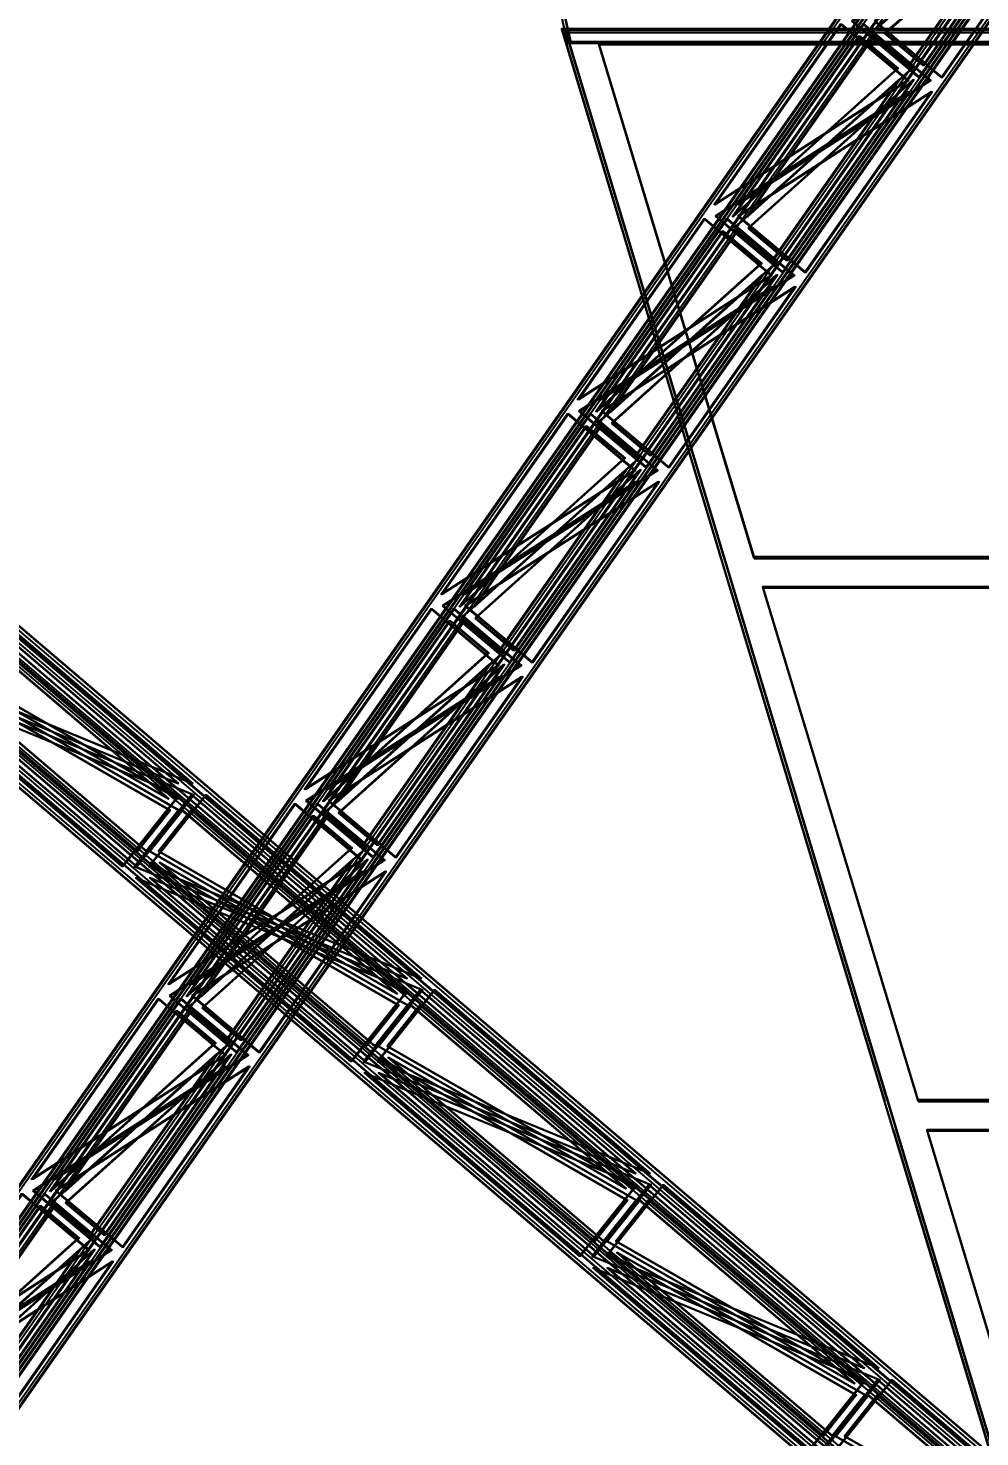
# Model space of a CAD drawing. Header units: millimetres. Extents: x -84906 to 117550, y -3000 to 338000.
# Drawn here: x 16748 to 22036, y 44215 to 52042 of the extents above; entities that cross this region are included whole.
import ezdxf

# ---------------------------------------------------------------- set-up
doc = ezdxf.new("R2010")
doc.units = ezdxf.units.MM
doc.layers.add('D-STR-DIM', color=7, linetype='Continuous', lineweight=13)
doc.layers.add('D-STR-STRC', color=7, linetype='Continuous', lineweight=25)
doc.styles.add('OpenSansCondensed-Light', font='OpenSansCondensed-Light.ttf')
doc.styles.add('TOWER_UNICODE', font='Arial Unicode.ttf')
doc.dimstyles.new('EZDXF', dxfattribs={"dimtxt": 0.25, "dimasz": 0.175, "dimexe": 0.375, "dimexo": 0.125, "dimgap": 0.1, "dimtad": 1, "dimlfac": 100, "dimzin": 12, "dimdsep": 46, "dimtxsty": 'OpenSansCondensed-Light', "dimblk": 'ARCHTICK', "dimcen": 2.5, "dimazin": 3, "dimtfac": 0.5, "dimtmove": 2, "dimatfit": 3})

# ---------------------------------------------------------------- blocks, each defined once
blk = doc.blocks.new('_ARCHTICK')
at = {"color": 0, "linetype": 'BYBLOCK', "const_width": 0.15}
blk.add_lwpolyline([(-0.5, -0.5), (0.5, 0.5)], dxfattribs=at)

msp = doc.modelspace()

# ---------------------------------------------------------------- linework, layer by layer
at = {"layer": 'D-STR-STRC'}
for points in [[(22809, 51965.6), (19745.7, 51965.6), (16792.8, 65041.5), (19596.1, 65041.5)], [(22809, 51962.1), (19745.7, 51962.1), (16792.8, 65037.9), (19596.1, 65037.9)], [(19745.7, 51958.2), (22809, 51958.2), (19596.1, 65034.1), (16792.8, 65034.1)], [(19761.3, 51965.6), (19761.3, 51965.6), (16808.4, 65041.5), (16808.4, 65041.5)], [(26554.9, 40247), (26162.1, 39753), (10913.3, 52753), (11306.2, 53247)], [(26559.1, 40247), (26166.2, 39753), (10917.5, 52753), (11310.3, 53247)], [(26633.8, 40247), (26240.9, 39753), (10992.2, 52753), (11385.1, 53247)], [(26637.9, 40247), (26245.1, 39753), (10996.4, 52753), (11389.2, 53247)], [(26501.7, 40162.1), (26243.8, 39837.9), (10995.1, 52837.9), (11252.9, 53162.1)], [(26505.8, 40162.1), (26248, 39837.9), (10999.3, 52837.9), (11257.1, 53162.1)], [(26552, 40162.1), (26294.2, 39837.9), (11045.5, 52837.9), (11303.3, 53162.1)], [(26556.2, 40162.1), (26298.3, 39837.9), (11049.6, 52837.9), (11307.4, 53162.1)], [(12902.9, 40194.9), (13365.8, 39805.1), (22468.3, 52805.1), (22005.4, 53194.9)], [(12909.5, 40194.9), (13372.3, 39805.1), (22474.9, 52805.1), (22012, 53194.9)], [(13027.7, 40194.9), (13490.5, 39805.1), (22593.1, 52805.1), (22130.2, 53194.9)], [(13034.2, 40194.9), (13497.1, 39805.1), (22599.7, 52805.1), (22136.8, 53194.9)], [(13005, 40127.9), (13308.8, 39872.1), (22411.3, 52872.1), (22107.6, 53127.9)], [(13011.6, 40127.9), (13315.4, 39872.1), (22417.9, 52872.1), (22114.1, 53127.9)], [(13084.6, 40127.9), (13388.4, 39872.1), (22491, 52872.1), (22187.2, 53127.9)], [(13091.2, 40127.9), (13395, 39872.1), (22497.5, 52872.1), (22193.8, 53127.9)], [(21425.8, 52014.6), (21639.1, 51834.9), (22301.9, 52781.5)], [(21432.3, 52014.6), (21645.7, 51834.9), (22308.5, 52781.5)], [(21505.4, 52014.6), (21718.8, 51834.9), (22381.5, 52781.5)], [(21512, 52014.6), (21725.3, 51834.9), (22388.1, 52781.5)], [(21323.6, 52081.6), (21696.1, 51767.9), (22358.9, 52714.5)], [(21330.2, 52081.6), (21702.7, 51767.9), (22365.4, 52714.5)], [(21448.4, 52081.6), (21820.9, 51767.9), (22483.7, 52714.5)], [(21455, 52081.6), (21827.5, 51767.9), (22490.2, 52714.5)], [(20557.5, 51061.4), (21260.6, 52065.4), (21633, 51751.7)], [(20564.1, 51061.4), (21267.1, 52065.4), (21639.6, 51751.7)], [(20682.3, 51061.4), (21385.3, 52065.4), (21757.8, 51751.7)], [(20688.9, 51061.4), (21391.9, 52065.4), (21764.4, 51751.7)], [(26674.3, 39968), (23348.5, 39968), (19714.1, 52041.2), (22799.8, 52041.2)], [(19714.1, 52036.6), (19714.1, 52036.6), (19734.1, 52036.6), (19734.1, 52036.6)], [(26674.3, 39963.4), (23348.5, 39963.4), (19714.1, 52036.6), (22799.8, 52036.6)], [(22799.8, 52036.6), (19714.1, 52036.6), (19714.1, 52036.6), (22799.8, 52036.6)], [(23348.5, 39958.5), (26674.3, 39958.5), (22799.8, 52031.7), (19714.1, 52031.7)], [(22799.1, 52036.6), (22799.1, 52036.6), (19714.8, 52036.6), (19714.8, 52036.6)], [(22799.1, 52036.6), (19714.8, 52036.6), (19714.8, 52036.6), (22799.1, 52036.6)], [(23363.9, 39968), (23363.9, 39968), (19729.4, 52041.2), (19729.4, 52041.2)], [(22794.3, 52019), (22794.3, 52019), (19733.5, 52019), (19733.5, 52019)], [(22794.3, 52019), (19733.5, 52019), (19733.5, 52019), (22794.3, 52019)], [(20659.7, 50994.4), (21362.7, 51998.4), (21576, 51818.7)], [(20666.2, 50994.4), (21369.3, 51998.4), (21582.6, 51818.7)], [(20739.3, 50994.4), (21442.3, 51998.4), (21655.7, 51818.7)], [(20745.9, 50994.4), (21448.9, 51998.4), (21662.2, 51818.7)], [(22822.3, 51964.3), (22822.3, 51964.3), (19736.6, 51964.3), (19736.6, 51964.3)], [(22822.3, 51964.3), (19736.6, 51964.3), (19736.6, 51964.3), (22822.3, 51964.3)], [(20597.8, 49100.9), (20597.8, 49100.9), (19739, 51954), (19739, 51954)], [(19745.7, 51962.1), (19745.7, 51962.1), (19765.7, 51962.1), (19765.7, 51962.1)], [(22809, 51962.1), (19745.7, 51962.1), (19745.7, 51962.1), (22809, 51962.1)], [(22808.3, 51962.1), (22808.3, 51962.1), (19746.4, 51962.1), (19746.4, 51962.1)], [(22808.3, 51962.1), (19746.4, 51962.1), (19746.4, 51962.1), (22808.3, 51962.1)], [(20613.2, 49105.5), (20613.2, 49105.5), (19754.3, 51958.6), (19754.3, 51958.6)], [(20781.4, 49100.5), (23558.7, 49100.5), (22646.1, 51954.4), (19918.9, 51954.4)], [(20781.4, 49095.6), (23558.7, 49095.6), (22646.1, 51949.6), (19918.9, 51949.6)], [(23558.5, 49105.5), (20781.2, 49105.5), (19919.1, 51958.6), (22646.2, 51958.6)], [(23558.5, 49100.9), (20781.2, 49100.9), (19919.1, 51954), (22646.2, 51954)], [(20667.2, 50931.3), (20880.6, 50751.6), (21583.6, 51755.6)], [(20673.8, 50931.3), (20887.2, 50751.6), (21590.2, 51755.6)], [(20746.9, 50931.3), (20960.2, 50751.6), (21663.2, 51755.6)], [(20753.4, 50931.3), (20966.8, 50751.6), (21669.8, 51755.6)], [(20565.1, 50998.3), (20937.6, 50684.6), (21640.6, 51688.6)], [(20571.7, 50998.3), (20944.1, 50684.6), (21647.2, 51688.6)], [(20689.9, 50998.3), (21062.4, 50684.6), (21765.4, 51688.6)], [(20696.5, 50998.3), (21068.9, 50684.6), (21771.9, 51688.6)], [(19799, 49978), (20502, 50982.1), (20874.5, 50668.4)], [(19805.6, 49978), (20508.6, 50982.1), (20881.1, 50668.4)], [(19923.8, 49978), (20626.8, 50982.1), (20999.3, 50668.4)], [(19930.3, 49978), (20633.4, 50982.1), (21005.8, 50668.4)], [(19901.1, 49911), (20604.1, 50915.1), (20817.5, 50735.4)], [(19907.7, 49911), (20610.7, 50915.1), (20824.1, 50735.4)], [(19980.8, 49911), (20683.8, 50915.1), (20897.1, 50735.4)], [(19987.3, 49911), (20690.3, 50915.1), (20903.7, 50735.4)], [(19908.7, 49847.9), (20122, 49668.3), (20825.1, 50672.3)], [(19915.3, 49847.9), (20128.6, 49668.3), (20831.6, 50672.3)], [(19988.3, 49847.9), (20201.7, 49668.3), (20904.7, 50672.3)], [(19994.9, 49847.9), (20208.2, 49668.3), (20911.3, 50672.3)], [(19806.6, 49914.9), (20179, 49601.3), (20882, 50605.3)], [(19813.1, 49914.9), (20185.6, 49601.3), (20888.6, 50605.3)], [(19931.3, 49914.9), (20303.8, 49601.3), (21006.8, 50605.3)], [(19937.9, 49914.9), (20310.4, 49601.3), (21013.4, 50605.3)], [(19040.5, 48894.7), (19743.5, 49898.7), (20115.9, 49585.1)], [(19047, 48894.7), (19750, 49898.7), (20122.5, 49585.1)], [(19165.2, 48894.7), (19868.2, 49898.7), (20240.7, 49585.1)], [(19171.8, 48894.7), (19874.8, 49898.7), (20247.3, 49585.1)], [(19142.6, 48827.7), (19845.6, 49831.7), (20059, 49652.1)], [(19149.2, 48827.7), (19852.2, 49831.7), (20065.5, 49652.1)], [(19222.2, 48827.7), (19925.2, 49831.7), (20138.6, 49652.1)], [(19228.8, 48827.7), (19931.8, 49831.7), (20145.2, 49652.1)], [(19150.1, 48764.6), (19363.5, 48584.9), (20066.5, 49589)], [(19156.7, 48764.6), (19370.1, 48584.9), (20073.1, 49589)], [(19229.8, 48764.6), (19443.1, 48584.9), (20146.1, 49589)], [(19236.3, 48764.6), (19449.7, 48584.9), (20152.7, 49589)], [(19048, 48831.6), (19420.5, 48517.9), (20123.5, 49522)], [(19054.6, 48831.6), (19427, 48517.9), (20130.1, 49522)], [(19172.8, 48831.6), (19545.3, 48517.9), (20248.3, 49522)], [(19179.4, 48831.6), (19551.8, 48517.9), (20254.8, 49522)], [(21506.5, 46082.6), (21506.5, 46082.6), (20647.6, 48935.7), (20647.6, 48935.7)], [(21521.8, 46087.2), (21521.8, 46087.2), (20662.9, 48940.3), (20662.9, 48940.3)], [(21693.5, 46082.2), (24523.8, 46082.2), (23611.2, 48936.1), (20831, 48936.1)], [(21693.5, 46077.3), (24523.8, 46077.3), (23611.2, 48931.3), (20831, 48931.3)], [(24523.7, 46087.2), (21693.4, 46087.2), (20831.2, 48940.3), (23611.4, 48940.3)], [(24523.7, 46082.6), (21693.4, 46082.6), (20831.2, 48935.7), (23611.4, 48935.7)], [(17581.2, 47845.6), (16385, 48865.3), (16068.9, 48467.8)], [(17585.4, 47845.6), (16389.2, 48865.3), (16073.1, 48467.8)], [(17660.1, 47845.6), (16463.9, 48865.3), (16147.8, 48467.8)], [(17664.3, 47845.6), (16468.1, 48865.3), (16152, 48467.8)], [(17528, 47760.7), (16331.8, 48780.4), (16150.7, 48552.7)], [(17532.1, 47760.7), (16335.9, 48780.4), (16154.9, 48552.7)], [(17578.3, 47760.7), (16382.1, 48780.4), (16201.1, 48552.7)], [(17582.5, 47760.7), (16386.3, 48780.4), (16205.2, 48552.7)], [(18281.9, 47811.4), (18984.9, 48815.4), (19357.4, 48501.7)], [(18288.5, 47811.4), (18991.5, 48815.4), (19364, 48501.7)], [(18406.7, 47811.4), (19109.7, 48815.4), (19482.2, 48501.7)], [(18413.3, 47811.4), (19116.3, 48815.4), (19488.7, 48501.7)], [(18384, 47744.4), (19087, 48748.4), (19300.4, 48568.7)], [(18390.6, 47744.4), (19093.6, 48748.4), (19307, 48568.7)], [(18463.7, 47744.4), (19166.7, 48748.4), (19380, 48568.7)], [(18470.2, 47744.4), (19173.2, 48748.4), (19386.6, 48568.7)], [(17533.9, 47697.3), (17352.8, 47469.6), (16156.6, 48489.3)], [(17538, 47697.3), (17357, 47469.6), (16160.8, 48489.3)], [(17584.2, 47697.3), (17403.2, 47469.6), (16207, 48489.3)], [(17588.4, 47697.3), (17407.3, 47469.6), (16211.1, 48489.3)], [(18391.6, 47681.3), (18605, 47501.6), (19308, 48505.6)], [(18398.2, 47681.3), (18611.5, 47501.6), (19314.5, 48505.6)], [(18471.2, 47681.3), (18684.6, 47501.6), (19387.6, 48505.6)], [(18477.8, 47681.3), (18691.2, 47501.6), (19394.2, 48505.6)], [(17587.1, 47782.2), (17271, 47384.7), (16074.8, 48404.4)], [(17591.3, 47782.2), (17275.2, 47384.7), (16079, 48404.4)], [(17666, 47782.2), (17349.9, 47384.7), (16153.7, 48404.4)], [(17670.2, 47782.2), (17354.1, 47384.7), (16157.9, 48404.4)], [(18289.5, 47748.3), (18661.9, 47434.6), (19364.9, 48438.6)], [(18296, 47748.3), (18668.5, 47434.6), (19371.5, 48438.6)], [(18414.2, 47748.3), (18786.7, 47434.6), (19489.7, 48438.6)], [(18420.8, 47748.3), (18793.3, 47434.6), (19496.3, 48438.6)], [(18851.9, 46762.2), (17655.8, 47782), (17339.6, 47384.4)], [(18856.1, 46762.2), (17659.9, 47782), (17343.8, 47384.4)], [(18930.8, 46762.2), (17734.7, 47782), (17418.5, 47384.4)], [(18935, 46762.2), (17738.8, 47782), (17422.7, 47384.4)], [(18798.7, 46677.3), (17602.5, 47697.1), (17421.4, 47469.4)], [(18802.8, 46677.3), (17606.7, 47697.1), (17425.6, 47469.4)], [(18849, 46677.3), (17652.9, 47697.1), (17471.8, 47469.4)], [(18853.2, 46677.3), (17657, 47697.1), (17475.9, 47469.4)], [(17523.4, 46728), (18226.4, 47732.1), (18598.8, 47418.4)], [(17529.9, 46728), (18232.9, 47732.1), (18605.4, 47418.4)], [(17648.1, 46728), (18351.2, 47732.1), (18723.6, 47418.4)], [(17654.7, 46728), (18357.7, 47732.1), (18730.2, 47418.4)], [(17625.5, 46661), (18328.5, 47665.1), (18541.9, 47485.4)], [(17632.1, 46661), (18335.1, 47665.1), (18548.4, 47485.4)], [(17705.1, 46661), (18408.1, 47665.1), (18621.5, 47485.4)], [(17711.7, 46661), (18414.7, 47665.1), (18628.1, 47485.4)], [(18804.6, 46614), (18623.5, 46386.2), (17427.4, 47406)], [(18808.8, 46614), (18627.7, 46386.2), (17431.5, 47406)], [(18855, 46614), (18673.9, 46386.2), (17477.7, 47406)], [(18859.1, 46614), (18678, 46386.2), (17481.9, 47406)], [(17633, 46597.9), (17846.4, 46418.3), (18549.4, 47422.3)], [(17639.6, 46597.9), (17853, 46418.3), (18556, 47422.3)], [(17712.7, 46597.9), (17926, 46418.3), (18629, 47422.3)], [(17719.2, 46597.9), (17932.6, 46418.3), (18635.6, 47422.3)], [(18857.9, 46698.9), (18541.7, 46301.3), (17345.6, 47321.1)], [(18862, 46698.9), (18545.9, 46301.3), (17349.7, 47321.1)], [(18936.8, 46698.9), (18620.6, 46301.3), (17424.5, 47321.1)], [(18940.9, 46698.9), (18624.8, 46301.3), (17428.6, 47321.1)], [(17530.9, 46664.9), (17903.4, 46351.3), (18606.4, 47355.3)], [(17537.5, 46664.9), (17910, 46351.3), (18613, 47355.3)], [(17655.7, 46664.9), (18028.2, 46351.3), (18731.2, 47355.3)], [(17662.3, 46664.9), (18034.7, 46351.3), (18737.7, 47355.3)], [(20122.7, 45678.9), (18926.5, 46698.7), (18610.4, 46301.1)], [(20126.8, 45678.9), (18930.6, 46698.7), (18614.5, 46301.1)], [(20201.6, 45678.9), (19005.4, 46698.7), (18689.3, 46301.1)], [(20205.7, 45678.9), (19009.5, 46698.7), (18693.4, 46301.1)], [(16764.8, 45644.7), (17467.8, 46648.7), (17840.3, 46335.1)], [(16771.4, 45644.7), (17474.4, 46648.7), (17846.9, 46335.1)], [(16866.9, 45577.7), (17570, 46581.7), (17783.3, 46402.1)], [(16873.5, 45577.7), (17576.5, 46581.7), (17789.9, 46402.1)], [(16889.6, 45644.7), (17592.6, 46648.7), (17965.1, 46335.1)], [(16896.2, 45644.7), (17599.2, 46648.7), (17971.6, 46335.1)], [(16946.6, 45577.7), (17649.6, 46581.7), (17862.9, 46402.1)], [(16953.1, 45577.7), (17656.2, 46581.7), (17869.5, 46402.1)], [(20069.4, 45594), (18873.2, 46613.8), (18692.2, 46386)], [(20073.6, 45594), (18877.4, 46613.8), (18696.3, 46386)], [(20119.8, 45594), (18923.6, 46613.8), (18742.5, 46386)], [(20123.9, 45594), (18927.7, 46613.8), (18746.7, 46386)], [(16874.5, 45514.6), (17087.9, 45334.9), (17790.9, 46339)], [(16881.1, 45514.6), (17094.4, 45334.9), (17797.4, 46339)], [(16954.1, 45514.6), (17167.5, 45334.9), (17870.5, 46339)], [(16960.7, 45514.6), (17174.1, 45334.9), (17877.1, 46339)], [(16772.4, 45581.6), (17144.8, 45267.9), (17847.9, 46272)], [(16778.9, 45581.6), (17151.4, 45267.9), (17854.4, 46272)], [(16897.2, 45581.6), (17269.6, 45267.9), (17972.6, 46272)], [(16903.7, 45581.6), (17276.2, 45267.9), (17979.2, 46272)], [(20075.3, 45530.6), (19894.3, 45302.9), (18698.1, 46322.7)], [(20079.5, 45530.6), (19898.4, 45302.9), (18702.2, 46322.7)], [(20125.7, 45530.6), (19944.6, 45302.9), (18748.4, 46322.7)], [(20129.8, 45530.6), (19948.8, 45302.9), (18752.6, 46322.7)], [(20128.6, 45615.6), (19812.5, 45218), (18616.3, 46237.8)], [(20132.7, 45615.6), (19816.6, 45218), (18620.5, 46237.8)], [(20207.5, 45615.6), (19891.4, 45218), (18695.2, 46237.8)], [(20211.6, 45615.6), (19895.5, 45218), (18699.3, 46237.8)], [(22415.1, 43064.3), (22415.1, 43064.3), (21556.2, 45917.4), (21556.2, 45917.4)], [(22430.4, 43068.9), (22430.4, 43068.9), (21571.5, 45922), (21571.5, 45922)], [(22605.6, 43063.9), (25488.9, 43063.9), (24576.3, 45917.8), (21743.1, 45917.8)], [(22605.6, 43059), (25488.9, 43059), (24576.3, 45912.9), (21743.1, 45912.9)], [(25488.8, 43068.9), (22605.5, 43068.9), (21743.3, 45922), (24576.5, 45922)], [(25488.8, 43064.3), (22605.5, 43064.3), (21743.3, 45917.4), (24576.5, 45917.4)], [(16006.3, 44561.4), (16709.3, 45565.4), (17081.7, 45251.7)], [(16012.8, 44561.4), (16715.8, 45565.4), (17088.3, 45251.7)], [(16131, 44561.4), (16834.1, 45565.4), (17206.5, 45251.7)], [(16137.6, 44561.4), (16840.6, 45565.4), (17213.1, 45251.7)], [(21393.4, 44595.6), (20197.2, 45615.3), (19881.1, 45217.8)], [(21397.5, 44595.6), (20201.4, 45615.3), (19885.2, 45217.8)], [(21472.3, 44595.6), (20276.1, 45615.3), (19960, 45217.8)], [(21476.4, 44595.6), (20280.3, 45615.3), (19964.1, 45217.8)], [(16108.4, 44494.4), (16811.4, 45498.4), (17024.8, 45318.7)], [(16115, 44494.4), (16818, 45498.4), (17031.3, 45318.7)], [(16188, 44494.4), (16891, 45498.4), (17104.4, 45318.7)], [(16194.6, 44494.4), (16897.6, 45498.4), (17111, 45318.7)], [(21340.1, 44510.7), (20144, 45530.4), (19962.9, 45302.7)], [(21344.3, 44510.7), (20148.1, 45530.4), (19967, 45302.7)], [(21390.5, 44510.7), (20194.3, 45530.4), (20013.2, 45302.7)], [(21394.6, 44510.7), (20198.5, 45530.4), (20017.4, 45302.7)], [(16116, 44431.3), (16329.3, 44251.6), (17032.3, 45255.6)], [(16122.5, 44431.3), (16335.9, 44251.6), (17038.9, 45255.6)], [(16195.6, 44431.3), (16408.9, 44251.6), (17112, 45255.6)], [(16202.2, 44431.3), (16415.5, 44251.6), (17118.5, 45255.6)], [(16013.8, 44498.3), (16386.3, 44184.6), (17089.3, 45188.6)], [(16020.4, 44498.3), (16392.9, 44184.6), (17095.9, 45188.6)], [(16138.6, 44498.3), (16511.1, 44184.6), (17214.1, 45188.6)], [(16145.2, 44498.3), (16517.6, 44184.6), (17220.7, 45188.6)], [(21346.1, 44447.3), (21165, 44219.6), (19968.8, 45239.3)], [(21350.2, 44447.3), (21169.1, 44219.6), (19973, 45239.3)], [(21396.4, 44447.3), (21215.3, 44219.6), (20019.2, 45239.3)], [(21400.6, 44447.3), (21219.5, 44219.6), (20023.3, 45239.3)], [(21399.3, 44532.2), (21083.2, 44134.7), (19887, 45154.4)], [(21403.5, 44532.2), (21087.3, 44134.7), (19891.2, 45154.4)], [(21478.2, 44532.2), (21162.1, 44134.7), (19965.9, 45154.4)], [(21482.4, 44532.2), (21166.2, 44134.7), (19970.1, 45154.4)], [(22664.1, 43512.2), (21468, 44532), (21151.8, 44134.4)], [(22668.3, 43512.2), (21472.1, 44532), (21156, 44134.4)], [(22743, 43512.2), (21546.8, 44532), (21230.7, 44134.4)], [(22747.2, 43512.2), (21551, 44532), (21234.9, 44134.4)], [(22610.9, 43427.3), (21414.7, 44447.1), (21233.6, 44219.4)], [(22615, 43427.3), (21418.9, 44447.1), (21237.8, 44219.4)], [(22661.2, 43427.3), (21465, 44447.1), (21284, 44219.4)], [(22665.4, 43427.3), (21469.2, 44447.1), (21288.1, 44219.4)]]:
    msp.add_lwpolyline(points, close=True, dxfattribs=at)
for points in [[(19745.7, 51962.1), (16792.8, 65037.9)], [(19745.7, 51962.1), (16792.8, 65037.9)], [(19765.7, 51962.1), (16812.8, 65037.9)], [(26542.6, 40231.6), (11293.9, 53231.6)], [(26554.9, 40247), (11306.2, 53247)], [(26625.7, 40231.6), (11377, 53231.6)], [(26637.9, 40247), (11389.2, 53247)], [(26501.7, 40162.1), (11252.9, 53162.1)], [(26556.2, 40162.1), (11307.4, 53162.1)], [(12902.9, 40194.9), (22005.4, 53194.9)], [(12917.3, 40182.7), (22019.9, 53182.7)], [(13034.2, 40194.9), (22136.8, 53194.9)], [(13048.7, 40182.7), (22151.3, 53182.7)], [(26489.4, 40146.7), (11240.7, 53146.7)], [(26543.9, 40146.7), (11295.2, 53146.7)], [(13005, 40127.9), (22107.6, 53127.9)], [(13019.5, 40115.7), (22122, 53115.7)], [(13091.2, 40127.9), (22193.8, 53127.9)], [(13105.7, 40115.7), (22208.2, 53115.7)], [(26243.8, 39837.9), (10995.1, 52837.9)], [(26256.1, 39853.3), (11007.4, 52853.3)], [(26298.3, 39837.9), (11049.6, 52837.9)], [(26310.6, 39853.3), (11061.9, 52853.3)], [(13294.3, 39884.3), (22396.9, 52884.3)], [(13308.8, 39872.1), (22411.3, 52872.1)], [(13380.5, 39884.3), (22483.1, 52884.3)], [(13395, 39872.1), (22497.5, 52872.1)], [(26174.3, 39768.4), (10925.6, 52768.4)], [(26257.4, 39768.4), (11008.6, 52768.4)], [(13351.3, 39817.3), (22453.9, 52817.3)], [(13365.8, 39805.1), (22468.3, 52805.1)], [(13482.7, 39817.3), (22585.2, 52817.3)], [(13497.1, 39805.1), (22599.7, 52805.1)], [(26162.1, 39753), (10913.3, 52753)], [(26245.1, 39753), (10996.4, 52753)], [(23348.5, 39963.4), (19714.1, 52036.6)], [(23348.5, 39963.4), (19714.1, 52036.6)], [(19736.6, 51964.3), (19714.8, 52036.6)], [(19736.6, 51964.3), (19714.8, 52036.6)], [(19746.4, 51962.1), (19733.5, 52019)], [(19746.4, 51962.1), (19733.5, 52019)], [(23368.5, 39963.4), (19734.1, 52036.6)]]:
    msp.add_lwpolyline(points, dxfattribs=at)

# ---------------------------------------------------------------- dimensions: what is measured, and where the dimension line sits
at = {"layer": 'D-STR-DIM'}
for base, p2 in [((116500, 0), (0, 223550)), ((85000, 0), (0, 125000))]:
    msp.add_linear_dim(base=base, p1=(0, 0), p2=p2, angle=90, dimstyle='EZDXF', override={"dimtxt": 4200, "dimasz": 1875, "dimexe": 1050, "dimexo": 900, "dimgap": 1050, "dimtad": 1, "dimdec": 0, "dimlfac": 1, "dimlunit": 2, "dimtxsty": 'TOWER_UNICODE', "dimclrd": 7, "dimclre": 7, "dimclrt": 7}, dxfattribs=at).render()

doc.saveas('drawing.dxf')
